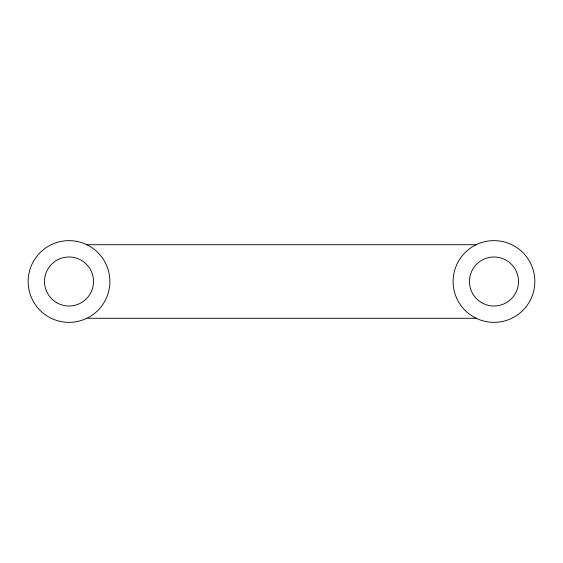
<?xml version="1.0" encoding="UTF-8"?>
<svg xmlns="http://www.w3.org/2000/svg" width="563" height="563" viewBox="0 0 563 563"><rect width="100%" height="100%" fill="white"/><g stroke="black" fill="none" stroke-linecap="round" stroke-linejoin="round"><path stroke-width="0.84" d="M86.639 318.278L85.632 318.827A40.86 40.86 0 0 1 28.15 281.5A40.86 40.86 0 0 1 85.632 244.173L89.447 246.108A40.86 40.86 0 0 1 89.447 316.892L86.639 318.278L476.361 318.278L477.368 318.827A40.86 40.86 0 0 0 534.85 281.5A40.86 40.86 0 0 0 477.368 244.173L473.553 246.108A40.86 40.86 0 0 0 473.553 316.892L476.361 318.278M86.723 244.722L476.277 244.722M56.757 302.732A24.519 24.519 0 0 0 93.528 281.5A24.519 24.519 0 0 0 56.757 260.268A24.519 24.519 0 0 0 56.757 302.732M481.731 302.732A24.519 24.519 0 0 0 518.502 281.5A24.519 24.519 0 0 0 481.731 260.268A24.519 24.519 0 0 0 481.731 302.732"/></g></svg>
